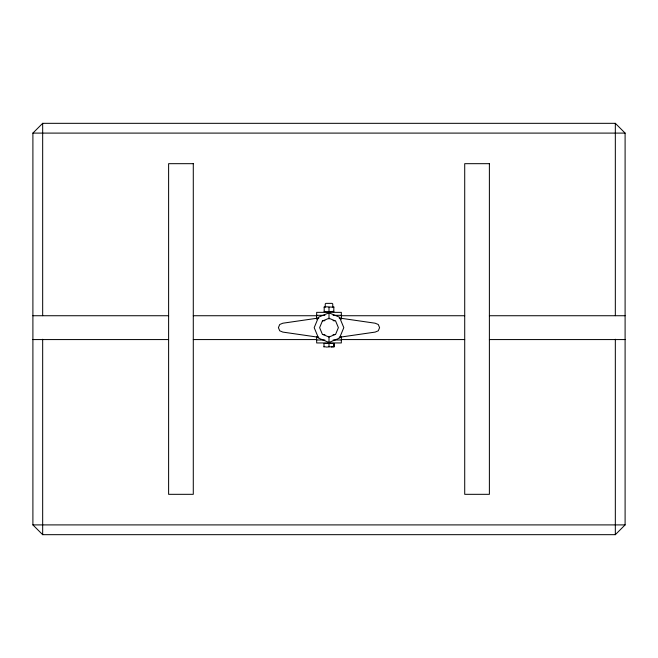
<?xml version="1.0" encoding="UTF-8"?>
<svg xmlns="http://www.w3.org/2000/svg" width="658" height="658" viewBox="0 0 658 658"><rect width="100%" height="100%" fill="white"/><g stroke="black" fill="none" stroke-linecap="round" stroke-linejoin="round"><path stroke-width="0.99" d="M323.999 347.062L323.999 343.443L334.001 343.443L334.001 347.062M324.188 311.777L324.188 306.817M333.812 307.261L333.812 306.817M323.999 346.601L326.5 347.062L334.001 346.601L334.001 343.443M32.9 133.097L42.671 123.326L615.329 123.326L625.1 133.097L625.1 524.903L615.329 534.674L42.671 534.674L32.9 524.903L32.9 133.097L625.1 133.097M329 312.846L318.53 317.181L314.195 327.651L318.53 338.122L329 342.456L339.47 338.122L343.805 327.651L339.47 317.181L329 312.846L329 318.974M324.188 307.261L326.59 306.817L333.812 307.245L333.812 311.777M333.812 311.341L326.59 311.777L324.188 311.333M331.5 347.062L334.001 346.618M318.867 317.995L282.841 323.21L279.716 324.509L278.416 327.651L279.716 330.793L282.841 332.093L318.817 337.299M339.133 337.307L375.159 332.093L378.284 330.793L379.584 327.651L378.284 324.509L375.159 323.21L339.183 318.003M316.663 315.314L324.887 315.314M333.113 315.314L341.337 315.314M32.9 315.733L168.613 315.733M193.287 315.733L316.663 315.733M341.337 315.733L464.712 315.733M489.387 315.733L625.1 315.733M323.127 320.709L324.904 320.709M333.096 320.709L334.873 320.709M323.127 334.593L324.904 334.593M333.096 334.593L334.873 334.593M32.9 339.569L168.613 339.569M193.287 339.569L316.663 339.569M341.337 339.569L464.712 339.569M489.387 339.569L625.1 339.569M316.663 339.989L324.887 339.989M333.113 339.989L341.337 339.989M32.9 524.903L625.1 524.903M615.329 123.326L615.329 315.667M615.329 339.257L615.329 534.674M341.337 319.262L341.337 312.353L316.663 312.353L316.663 319.262M341.337 336.83L341.337 342.95L316.663 342.95L316.663 336.83M332.751 307.006L332.751 303.963L332.117 303.371L325.883 303.371L325.249 303.963L325.249 307.006M329 307.261L329 311.333M329 336.328L329 342.456M329 343.443L329 346.601M42.671 123.326L42.671 315.667M42.671 339.257L42.671 534.674M322.371 321.022L319.624 327.651L322.371 334.28L329 337.028L335.629 334.28L338.376 327.651L335.629 321.022L329 318.275L322.371 321.022M193.287 163.678L168.613 163.678L168.613 494.322L193.287 494.322L193.287 163.678M489.387 163.678L464.712 163.678L464.712 494.322L489.387 494.322L489.387 163.678"/></g></svg>
